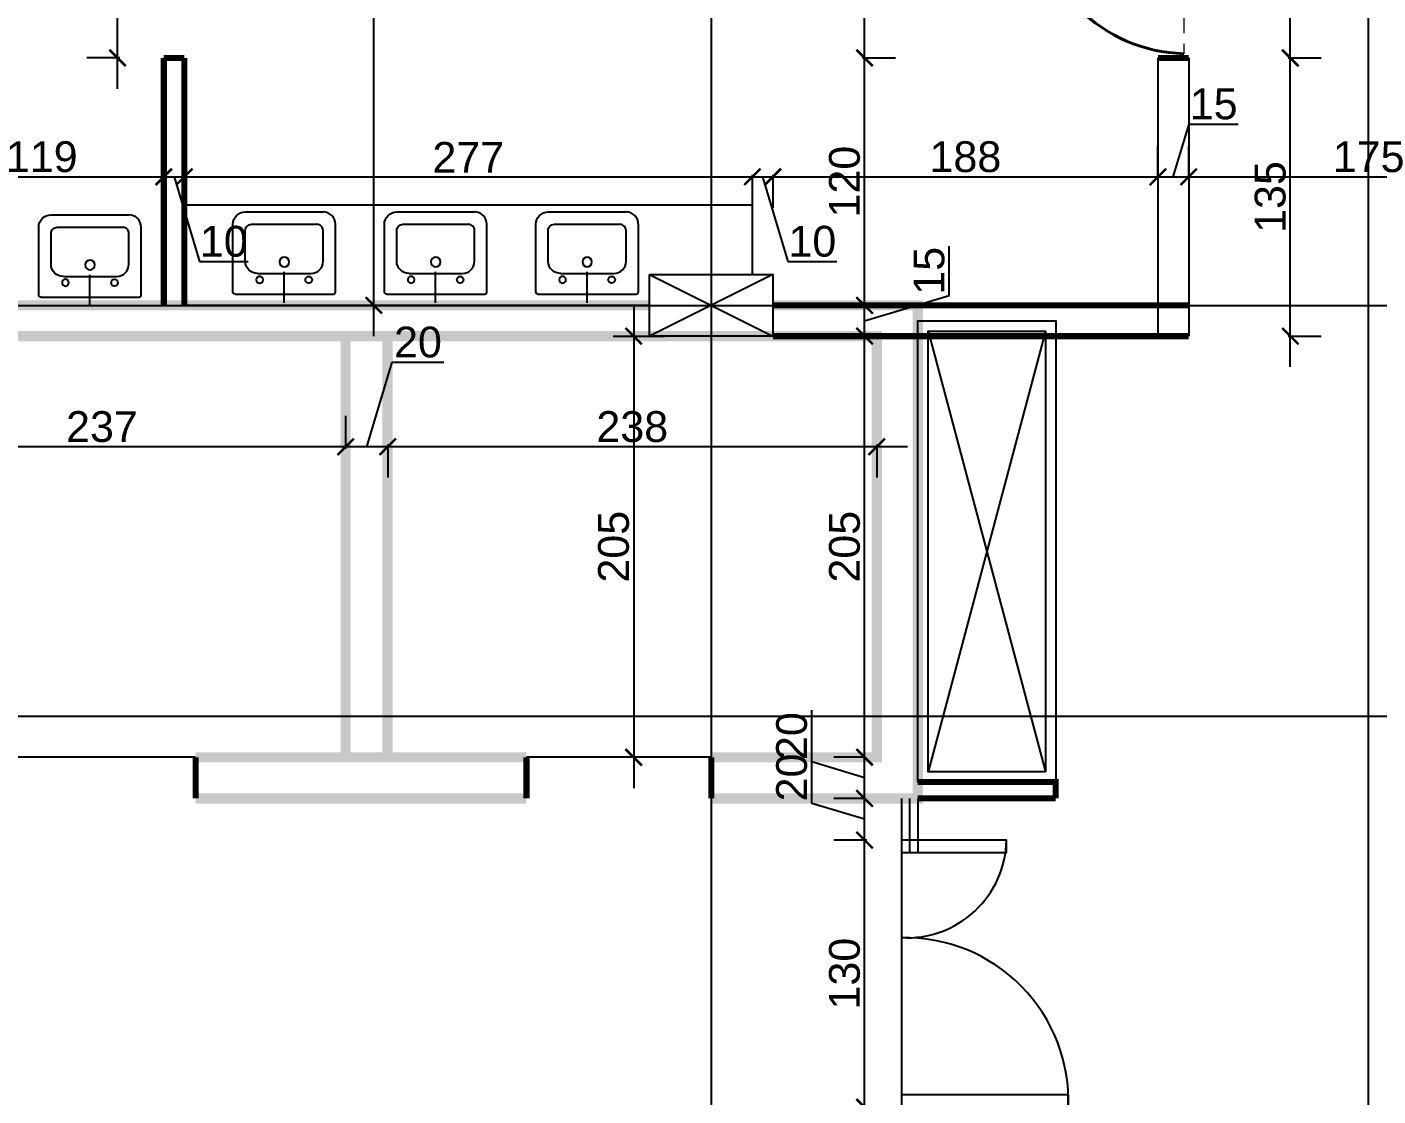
# Model space of a CAD drawing. Extents: x 250879 to 348495, y -51522 to -9360.
# Drawn here: x 298919 to 299577, y -42157 to -41636 of the extents above; entities that cross this region are included whole.
import ezdxf

# ---------------------------------------------------------------- set-up
doc = ezdxf.new("R2010")
doc.units = 0
doc.linetypes.add('CENTER', pattern=[50.8, 31.75, -6.35, 6.35, -6.35])
doc.layers.get('0').update_dxf_attribs({"linetype": 'CONTINUOUS'})
doc.layers.get('DEFPOINTS').update_dxf_attribs({"color": 9, "linetype": 'CONTINUOUS'})
for name, color, linetype, lineweight in [('A-Axis', 1, 'CENTER', 9), ('FURN', 126, 'CONTINUOUS', 9), ('SECTION-ar', 131, 'CONTINUOUS', 40)]:
    doc.layers.add(name, color=color, linetype=linetype, lineweight=lineweight)
for name, color, linetype in [('AXIS', 1, 'CONTINUOUS'), ('COLUMN', 5, 'CONTINUOUS'), ('elevat', 4, 'CONTINUOUS'), ('FURNITURE', 4, 'CONTINUOUS'), ('WALL', 7, 'CONTINUOUS')]:
    doc.layers.add(name, color=color, linetype=linetype)
doc.styles.get("Standard").update_dxf_attribs({"font": 'sanss___.ttf', "height": 15})
doc.dimstyles.new('STANDARD$0', dxfattribs={"dimscale": 0, "dimtxt": 12, "dimasz": 8, "dimexe": 15, "dimexo": 0.0625, "dimgap": 2, "dimtad": 1, "dimdec": 0, "dimzin": 0, "dimdsep": 46, "dimtxsty": 'Standard', "dimblk1": 'ARCHTICK', "dimblk2": 'ARCHTICK', "dimsah": 1, "dimcen": 0.09, "dimdle": 15, "dimclrd": 3, "dimclre": 3, "dimclrt": 3, "dimazin": 0, "dimtfac": 1, "dimtdec": 0, "dimtofl": 0, "dimtmove": 1, "dimatfit": 3, "dimldrblk": 'ARCHTICK', "dimfxl": 1.0455, "dimfxlon": 1, "dimtolj": 1, "dimtzin": 0, "dimarcsym": 0})

# ---------------------------------------------------------------- blocks, each defined once
blk = doc.blocks.new('_ARCHTICK')
at = {"color": 0, "linetype": 'ByBlock', "const_width": 0.15}
blk.add_lwpolyline([(-0.5, -0.5), (0.5, 0.5)], dxfattribs=at)
blk = doc.blocks.new('*D1675')
at = {"layer": 'DEFPOINTS', "color": 0, "linetype": 'Continuous', "ltscale": 3, "transparency": 16777216}
for p in [(299204.69, -41787), (299214.74, -41992.08), (299231.8, -41992.08)]:
    blk.add_point(p, dxfattribs=at)
at = {"layer": 'WALL', "color": 3, "linetype": 'Continuous', "lineweight": -2, "ltscale": 3, "transparency": 16777216}
for p, q in [((299214.74, -41772), (299214.74, -42007.08)), ((299204.75, -41787), (299229.74, -41787)), ((299224.74, -41992.08), (299199.74, -41992.08))]:
    blk.add_line(p, q, dxfattribs=at)
at = {"layer": 'WALL', "color": 3, "linetype": 'Continuous', "lineweight": -2, "ltscale": 3, "transparency": 16777216, "xscale": 8, "yscale": 8, "zscale": 8}
for p, rotation in [((299214.74, -41787), 90), ((299214.74, -41992.08), 270)]:
    blk.add_blockref('_ARCHTICK', p, dxfattribs=dict(at, rotation=rotation))
at = {"layer": 'WALL', "color": 3, "linetype": 'Continuous', "ltscale": 3, "transparency": 16777216, "insert": (299205.01, -41889.54), "char_height": 15, "attachment_point": 5, "rotation": 90}
blk.add_mtext('\\A1;205', dxfattribs=at)
blk = doc.blocks.new('COLUMN')
at = {"layer": 'AXIS'}
for p, q in [((236924.7, -9644.26), (236984.7, -9674.26)), ((236984.7, -9644.26), (236924.7, -9674.26))]:
    blk.add_line(p, q, dxfattribs=at)
at = {"layer": 'COLUMN'}
blk.add_lwpolyline([(236924.7, -9644.26), (236984.7, -9644.26), (236984.7, -9674.26), (236924.7, -9674.26)], close=True, dxfattribs=at)
blk = doc.blocks.new('*D1676')
at = {"layer": 'DEFPOINTS', "color": 0, "linetype": 'Continuous', "transparency": 16777216}
for p in [(299086.58, -42012.08), (298864.17, -42274.32), (298864.17, -42274.32)]:
    blk.add_point(p, dxfattribs=at)
at = {"layer": 'WALL', "color": 3, "linetype": 'Continuous', "lineweight": -2, "transparency": 16777216}
for p, q in [((298864.17, -41997.08), (298864.17, -42289.32)), ((298865.22, -42012.08), (298849.17, -42012.08)), ((298864.17, -42274.32), (298849.17, -42274.32))]:
    blk.add_line(p, q, dxfattribs=at)
at = {"layer": 'WALL', "color": 3, "linetype": 'Continuous', "lineweight": -2, "transparency": 16777216, "xscale": 8, "yscale": 8, "zscale": 8}
for p, rotation in [((298864.17, -42012.08), 90), ((298864.17, -42274.32), 270)]:
    blk.add_blockref('_ARCHTICK', p, dxfattribs=dict(at, rotation=rotation))
at = {"layer": 'WALL', "color": 3, "linetype": 'Continuous', "transparency": 16777216, "insert": (298854.44, -42143.2), "char_height": 15, "attachment_point": 5, "rotation": 90}
blk.add_mtext('\\A1;262', dxfattribs=at)
blk = doc.blocks.new('*D1677')
at = {"layer": 'DEFPOINTS', "color": 0, "linetype": 'Continuous', "transparency": 16777216}
for p in [(299094.98, -41835.06), (299333.12, -41835.06), (299094.98, -41840.88)]:
    blk.add_point(p, dxfattribs=at)
at = {"layer": 'WALL', "color": 3, "linetype": 'Continuous', "lineweight": -2, "transparency": 16777216}
for p, q in [((299348.12, -41840.88), (299079.98, -41840.88)), ((299094.98, -41839.83), (299094.98, -41855.88)), ((299333.12, -41839.83), (299333.12, -41855.88))]:
    blk.add_line(p, q, dxfattribs=at)
at = {"layer": 'WALL', "color": 3, "linetype": 'Continuous', "lineweight": -2, "transparency": 16777216, "xscale": 8, "yscale": 8, "zscale": 8, "rotation": 180}
blk.add_blockref('_ARCHTICK', (299094.98, -41840.88), dxfattribs=at)
at = {"layer": 'WALL', "color": 3, "linetype": 'Continuous', "lineweight": -2, "transparency": 16777216, "xscale": 8, "yscale": 8, "zscale": 8}
blk.add_blockref('_ARCHTICK', (299333.12, -41840.88), dxfattribs=at)
at = {"layer": 'WALL', "color": 3, "linetype": 'Continuous', "transparency": 16777216, "insert": (299214.05, -41831.14), "char_height": 15, "attachment_point": 5}
blk.add_mtext('\\A1;238', dxfattribs=at)
blk = doc.blocks.new('*D1678')
at = {"layer": 'DEFPOINTS', "color": 0, "linetype": 'Continuous', "transparency": 16777216}
for p in [(299094.98, -41835.06), (299074.49, -41840.88), (299074.49, -41861.36)]:
    blk.add_point(p, dxfattribs=at)
at = {"layer": 'WALL', "color": 3, "linetype": 'Continuous', "lineweight": -2, "transparency": 16777216}
for p, q in [((299084.74, -41840.88), (299097.09, -41799.7)), ((299097.09, -41799.7), (299122.28, -41799.7)), ((299074.49, -41841.92), (299074.49, -41825.88)), ((299109.98, -41840.88), (299059.49, -41840.88)), ((299094.98, -41839.83), (299094.98, -41855.88))]:
    blk.add_line(p, q, dxfattribs=at)
at = {"layer": 'WALL', "color": 3, "linetype": 'Continuous', "lineweight": -2, "transparency": 16777216, "xscale": 8, "yscale": 8, "zscale": 8, "rotation": 180}
blk.add_blockref('_ARCHTICK', (299074.49, -41840.88), dxfattribs=at)
at = {"layer": 'WALL', "color": 3, "linetype": 'Continuous', "lineweight": -2, "transparency": 16777216, "xscale": 8, "yscale": 8, "zscale": 8}
blk.add_blockref('_ARCHTICK', (299094.98, -41840.88), dxfattribs=at)
at = {"layer": 'WALL', "color": 3, "linetype": 'Continuous', "transparency": 16777216, "insert": (299109.69, -41789.97), "char_height": 15, "attachment_point": 5}
blk.add_mtext('\\A1;20', dxfattribs=at)
blk = doc.blocks.new('*D1679')
at = {"layer": 'DEFPOINTS', "color": 0, "linetype": 'Continuous', "transparency": 16777216}
for p in [(298837.05, -41840.88), (298837.05, -41846.66), (299074.49, -41861.36)]:
    blk.add_point(p, dxfattribs=at)
at = {"layer": 'WALL', "color": 3, "linetype": 'Continuous', "lineweight": -2, "transparency": 16777216}
for p, q in [((298837.05, -41841.92), (298837.05, -41825.88)), ((299074.49, -41841.92), (299074.49, -41825.88)), ((299089.49, -41840.88), (298822.05, -41840.88))]:
    blk.add_line(p, q, dxfattribs=at)
at = {"layer": 'WALL', "color": 3, "linetype": 'Continuous', "lineweight": -2, "transparency": 16777216, "xscale": 8, "yscale": 8, "zscale": 8, "rotation": 180}
blk.add_blockref('_ARCHTICK', (298837.05, -41840.88), dxfattribs=at)
at = {"layer": 'WALL', "color": 3, "linetype": 'Continuous', "lineweight": -2, "transparency": 16777216, "xscale": 8, "yscale": 8, "zscale": 8}
blk.add_blockref('_ARCHTICK', (299074.49, -41840.88), dxfattribs=at)
at = {"layer": 'WALL', "color": 3, "linetype": 'Continuous', "transparency": 16777216, "insert": (298955.77, -41831.14), "char_height": 15, "attachment_point": 5}
blk.add_mtext('\\A1;237', dxfattribs=at)
blk = doc.blocks.new('hg')
at = {"layer": 'elevat'}
for p, q in [((91202.32, 75504.43), (91202.32, 75489.24)), ((91177.36, 75499.14), (91177.36, 75466.14)), ((91226.27, 75500.14), (91178.36, 75500.14)), ((91227.27, 75499.14), (91227.27, 75466.14)), ((91215.27, 75490.14), (91189.36, 75490.14)), ((91183.36, 75484.14), (91183.36, 75469.14)), ((91221.27, 75484.14), (91221.27, 75469.14)), ((91218.27, 75466.14), (91186.36, 75466.14)), ((91221.27, 75460.14), (91183.36, 75460.14))]:
    blk.add_line(p, q, dxfattribs=at)
for centre, major_axis, start_param, end_param in [((91178.36, 75499.14), (0.707, 0.707), 0.785398, 2.356194), ((91190.36, 75493.14), (-1.16, -1.16), 3.141593, 9.424778), ((91189.36, 75484.14), (-4.24, 4.24), -0.785398, 0.785398), ((91186.36, 75469.14), (2.12, 2.12), 2.356194, 3.926991), ((91183.36, 75466.14), (4.24, 4.24), 2.356194, 3.926991)]:
    blk.add_ellipse(centre, major_axis=major_axis, ratio=1, start_param=start_param, end_param=end_param, dxfattribs=at)
at = {"layer": 'elevat', "extrusion": (0, 0, -1)}
for centre, major_axis, start_param, end_param in [((91214.27, 75493.14), (-1.16, -1.16), 4.712389, 10.995574), ((91226.27, 75499.14), (-0.707, 0.707), 0.785398, 2.356194), ((91215.27, 75484.14), (4.24, 4.24), -0.785398, 0.785398), ((91202.27, 75484.49), (-1.65, -1.65), 4.712389, 10.995574), ((91218.27, 75469.14), (-2.12, 2.12), 2.356194, 3.926991), ((91221.27, 75466.14), (-4.24, 4.24), 2.356194, 3.926991)]:
    blk.add_ellipse(centre, major_axis=major_axis, ratio=1, start_param=start_param, end_param=end_param, dxfattribs=at)
blk = doc.blocks.new('*D1826')
at = {"layer": 'DEFPOINTS', "color": 0, "linetype": 'Continuous', "transparency": 16777216}
for p in [(299327.2, -42162.46), (299345.12, -42162.46), (299320.94, -42274.32)]:
    blk.add_point(p, dxfattribs=at)
at = {"layer": 'WALL', "color": 3, "linetype": 'Continuous', "lineweight": -2, "transparency": 16777216}
for p, q in [((299327.2, -42289.32), (299327.2, -42147.46)), ((299328.24, -42162.46), (299312.2, -42162.46)), ((299326.15, -42274.32), (299342.2, -42274.32))]:
    blk.add_line(p, q, dxfattribs=at)
at = {"layer": 'WALL', "color": 3, "linetype": 'Continuous', "lineweight": -2, "transparency": 16777216, "xscale": 8, "yscale": 8, "zscale": 8}
for p, rotation in [((299327.2, -42162.46), 90), ((299327.2, -42274.32), 270)]:
    blk.add_blockref('_ARCHTICK', p, dxfattribs=dict(at, rotation=rotation))
at = {"layer": 'WALL', "color": 3, "linetype": 'Continuous', "transparency": 16777216, "insert": (299317.7, -42218.39), "char_height": 15, "attachment_point": 5, "rotation": 90}
blk.add_mtext('\\A1;112', dxfattribs=at)
blk = doc.blocks.new('*D1827')
at = {"layer": 'DEFPOINTS', "color": 0, "linetype": 'Continuous', "transparency": 16777216}
for p in [(299327.2, -42032.37), (299345.12, -42032.37), (299345.12, -42162.46)]:
    blk.add_point(p, dxfattribs=at)
at = {"layer": 'WALL', "color": 3, "linetype": 'Continuous', "lineweight": -2, "transparency": 16777216}
for p, q in [((299327.2, -42177.46), (299327.2, -42017.37)), ((299328.24, -42032.37), (299312.2, -42032.37)), ((299328.24, -42162.46), (299312.2, -42162.46))]:
    blk.add_line(p, q, dxfattribs=at)
at = {"layer": 'WALL', "color": 3, "linetype": 'Continuous', "lineweight": -2, "transparency": 16777216, "xscale": 8, "yscale": 8, "zscale": 8}
for p, rotation in [((299327.2, -42032.37), 90), ((299327.2, -42162.46), 270)]:
    blk.add_blockref('_ARCHTICK', p, dxfattribs=dict(at, rotation=rotation))
at = {"layer": 'WALL', "color": 3, "linetype": 'Continuous', "transparency": 16777216, "insert": (299317.46, -42097.42), "char_height": 15, "attachment_point": 5, "rotation": 90}
blk.add_mtext('\\A1;130', dxfattribs=at)
blk = doc.blocks.new('*D1828')
at = {"layer": 'DEFPOINTS', "color": 0, "linetype": 'Continuous', "transparency": 16777216}
for p in [(299327.2, -42012.08), (299327.54, -42012.08), (299345.12, -42032.37)]:
    blk.add_point(p, dxfattribs=at)
at = {"layer": 'WALL', "color": 3, "linetype": 'Continuous', "lineweight": -2, "transparency": 16777216}
for p, q in [((299301.47, -42014.51), (299301.47, -41989.32)), ((299327.2, -42047.37), (299327.2, -41997.08)), ((299327.2, -42022.23), (299301.47, -42014.51)), ((299327.48, -42012.08), (299312.2, -42012.08)), ((299328.24, -42032.37), (299312.2, -42032.37))]:
    blk.add_line(p, q, dxfattribs=at)
at = {"layer": 'WALL', "color": 3, "linetype": 'Continuous', "lineweight": -2, "transparency": 16777216, "xscale": 8, "yscale": 8, "zscale": 8}
for p, rotation in [((299327.2, -42012.08), 90), ((299327.2, -42032.37), 270)]:
    blk.add_blockref('_ARCHTICK', p, dxfattribs=dict(at, rotation=rotation))
at = {"layer": 'WALL', "color": 3, "linetype": 'Continuous', "transparency": 16777216, "insert": (299291.74, -42001.91), "char_height": 15, "attachment_point": 5, "rotation": 90}
blk.add_mtext('\\A1;20', dxfattribs=at)
blk = doc.blocks.new('*D1829')
at = {"layer": 'DEFPOINTS', "color": 0, "linetype": 'Continuous', "transparency": 16777216}
for p in [(299327.2, -41992.08), (299327.54, -41992.08), (299327.54, -42012.08)]:
    blk.add_point(p, dxfattribs=at)
at = {"layer": 'WALL', "color": 3, "linetype": 'Continuous', "lineweight": -2, "transparency": 16777216}
for p, q in [((299301.47, -41994.36), (299301.47, -41969.17)), ((299327.2, -42027.08), (299327.2, -41977.08)), ((299327.2, -42002.08), (299301.47, -41994.36)), ((299327.48, -41992.08), (299312.2, -41992.08)), ((299327.48, -42012.08), (299312.2, -42012.08))]:
    blk.add_line(p, q, dxfattribs=at)
at = {"layer": 'WALL', "color": 3, "linetype": 'Continuous', "lineweight": -2, "transparency": 16777216, "xscale": 8, "yscale": 8, "zscale": 8}
for p, rotation in [((299327.2, -41992.08), 90), ((299327.2, -42012.08), 270)]:
    blk.add_blockref('_ARCHTICK', p, dxfattribs=dict(at, rotation=rotation))
at = {"layer": 'WALL', "color": 3, "linetype": 'Continuous', "transparency": 16777216, "insert": (299291.74, -41981.77), "char_height": 15, "attachment_point": 5, "rotation": 90}
blk.add_mtext('\\A1;20', dxfattribs=at)
blk = doc.blocks.new('*D1830')
at = {"layer": 'DEFPOINTS', "color": 0, "linetype": 'Continuous', "transparency": 16777216}
for p in [(299311.92, -41787), (299327.2, -41787), (299327.54, -41992.08)]:
    blk.add_point(p, dxfattribs=at)
at = {"layer": 'WALL', "color": 3, "linetype": 'Continuous', "lineweight": -2, "transparency": 16777216}
for p, q in [((299327.2, -42007.08), (299327.2, -41772)), ((299326.15, -41787), (299342.2, -41787)), ((299327.48, -41992.08), (299312.2, -41992.08))]:
    blk.add_line(p, q, dxfattribs=at)
at = {"layer": 'WALL', "color": 3, "linetype": 'Continuous', "lineweight": -2, "transparency": 16777216, "xscale": 8, "yscale": 8, "zscale": 8}
for p, rotation in [((299327.2, -41787), 90), ((299327.2, -41992.08), 270)]:
    blk.add_blockref('_ARCHTICK', p, dxfattribs=dict(at, rotation=rotation))
at = {"layer": 'WALL', "color": 3, "linetype": 'Continuous', "transparency": 16777216, "insert": (299317.47, -41889.54), "char_height": 15, "attachment_point": 5, "rotation": 90}
blk.add_mtext('\\A1;205', dxfattribs=at)
blk = doc.blocks.new('*D1831')
at = {"layer": 'DEFPOINTS', "color": 0, "linetype": 'Continuous', "transparency": 16777216}
for p in [(299311.92, -41772), (299327.2, -41772), (299311.92, -41787)]:
    blk.add_point(p, dxfattribs=at)
at = {"layer": 'WALL', "color": 3, "linetype": 'Continuous', "lineweight": -2, "transparency": 16777216}
for p, q in [((299368.37, -41767.14), (299368.37, -41743.23)), ((299327.2, -41802), (299327.2, -41757)), ((299326.15, -41772), (299342.2, -41772)), ((299327.2, -41779.5), (299368.37, -41767.14)), ((299326.15, -41787), (299342.2, -41787))]:
    blk.add_line(p, q, dxfattribs=at)
at = {"layer": 'WALL', "color": 3, "linetype": 'Continuous', "lineweight": -2, "transparency": 16777216, "xscale": 8, "yscale": 8, "zscale": 8}
for p, rotation in [((299327.2, -41772), 90), ((299327.2, -41787), 270)]:
    blk.add_blockref('_ARCHTICK', p, dxfattribs=dict(at, rotation=rotation))
at = {"layer": 'WALL', "color": 3, "linetype": 'Continuous', "transparency": 16777216, "insert": (299358.65, -41755.19), "char_height": 15, "attachment_point": 5, "rotation": 90}
blk.add_mtext('\\A1;15', dxfattribs=at)
blk = doc.blocks.new('*D1832')
at = {"layer": 'DEFPOINTS', "color": 0, "linetype": 'Continuous', "transparency": 16777216}
for p in [(299282.53, -41651.53), (299327.2, -41651.53), (299311.92, -41772)]:
    blk.add_point(p, dxfattribs=at)
at = {"layer": 'WALL', "color": 3, "linetype": 'Continuous', "lineweight": -2, "transparency": 16777216}
for p, q in [((299327.2, -41787), (299327.2, -41636.53)), ((299326.15, -41651.53), (299342.2, -41651.53)), ((299326.15, -41772), (299342.2, -41772))]:
    blk.add_line(p, q, dxfattribs=at)
at = {"layer": 'WALL', "color": 3, "linetype": 'Continuous', "lineweight": -2, "transparency": 16777216, "xscale": 8, "yscale": 8, "zscale": 8}
for p, rotation in [((299327.2, -41651.53), 90), ((299327.2, -41772), 270)]:
    blk.add_blockref('_ARCHTICK', p, dxfattribs=dict(at, rotation=rotation))
at = {"layer": 'WALL', "color": 3, "linetype": 'Continuous', "transparency": 16777216, "insert": (299317.47, -41711.76), "char_height": 15, "attachment_point": 5, "rotation": 90}
blk.add_mtext('\\A1;120', dxfattribs=at)
blk = doc.blocks.new('*D1833')
at = {"layer": 'DEFPOINTS', "color": 0, "linetype": 'Continuous', "transparency": 16777216}
for p in [(299282.53, -41571.53), (299327.2, -41571.53), (299282.53, -41651.53)]:
    blk.add_point(p, dxfattribs=at)
at = {"layer": 'WALL', "color": 3, "linetype": 'Continuous', "lineweight": -2, "transparency": 16777216}
for p, q in [((299327.2, -41666.53), (299327.2, -41556.53)), ((299326.15, -41571.53), (299342.2, -41571.53)), ((299326.15, -41651.53), (299342.2, -41651.53))]:
    blk.add_line(p, q, dxfattribs=at)
at = {"layer": 'WALL', "color": 3, "linetype": 'Continuous', "lineweight": -2, "transparency": 16777216, "xscale": 8, "yscale": 8, "zscale": 8}
for p, rotation in [((299327.2, -41571.53), 90), ((299327.2, -41651.53), 270)]:
    blk.add_blockref('_ARCHTICK', p, dxfattribs=dict(at, rotation=rotation))
at = {"layer": 'WALL', "color": 3, "linetype": 'Continuous', "transparency": 16777216, "insert": (299317.47, -41611.53), "char_height": 15, "attachment_point": 5, "rotation": 90}
blk.add_mtext('\\A1;80', dxfattribs=at)
blk = doc.blocks.new('*D1869')
at = {"layer": 'DEFPOINTS', "color": 0, "linetype": 'Continuous', "transparency": 16777216}
for p in [(298985.89, -41693.05), (298985.89, -41709.44), (298867.03, -41740.08)]:
    blk.add_point(p, dxfattribs=at)
at = {"layer": 'WALL', "color": 3, "linetype": 'Continuous', "lineweight": -2, "transparency": 16777216}
for p, q in [((298867.03, -41710.48), (298867.03, -41694.44)), ((298852.03, -41709.44), (299000.89, -41709.44)), ((298985.89, -41708.39), (298985.89, -41724.44))]:
    blk.add_line(p, q, dxfattribs=at)
at = {"layer": 'WALL', "color": 3, "linetype": 'Continuous', "lineweight": -2, "transparency": 16777216, "xscale": 8, "yscale": 8, "zscale": 8, "rotation": 180}
blk.add_blockref('_ARCHTICK', (298867.03, -41709.44), dxfattribs=at)
at = {"layer": 'WALL', "color": 3, "linetype": 'Continuous', "lineweight": -2, "transparency": 16777216, "xscale": 8, "yscale": 8, "zscale": 8}
blk.add_blockref('_ARCHTICK', (298985.89, -41709.44), dxfattribs=at)
at = {"layer": 'WALL', "color": 3, "linetype": 'Continuous', "transparency": 16777216, "insert": (298926.46, -41699.71), "char_height": 15, "attachment_point": 5}
blk.add_mtext('\\A1;119', dxfattribs=at)
blk = doc.blocks.new('*D1870')
at = {"layer": 'DEFPOINTS', "color": 0, "linetype": 'Continuous', "transparency": 16777216}
for p in [(298985.89, -41693.05), (298995.89, -41693.05), (298995.89, -41709.44)]:
    blk.add_point(p, dxfattribs=at)
at = {"layer": 'WALL', "color": 3, "linetype": 'Continuous', "lineweight": -2, "transparency": 16777216}
for p, q in [((298970.89, -41709.44), (299010.89, -41709.44)), ((298985.89, -41708.39), (298985.89, -41724.44)), ((298990.89, -41709.44), (299003.24, -41750.62)), ((298995.89, -41708.39), (298995.89, -41724.44)), ((299003.24, -41750.62), (299027.01, -41750.62))]:
    blk.add_line(p, q, dxfattribs=at)
at = {"layer": 'WALL', "color": 3, "linetype": 'Continuous', "lineweight": -2, "transparency": 16777216, "xscale": 8, "yscale": 8, "zscale": 8, "rotation": 180}
blk.add_blockref('_ARCHTICK', (298985.89, -41709.44), dxfattribs=at)
at = {"layer": 'WALL', "color": 3, "linetype": 'Continuous', "lineweight": -2, "transparency": 16777216, "xscale": 8, "yscale": 8, "zscale": 8}
blk.add_blockref('_ARCHTICK', (298995.89, -41709.44), dxfattribs=at)
at = {"layer": 'WALL', "color": 3, "linetype": 'Continuous', "transparency": 16777216, "insert": (299015.13, -41740.89), "char_height": 15, "attachment_point": 5}
blk.add_mtext('\\A1;10', dxfattribs=at)
blk = doc.blocks.new('*D1871')
at = {"layer": 'DEFPOINTS', "color": 0, "linetype": 'Continuous', "transparency": 16777216}
for p in [(298995.89, -41693.05), (299272.53, -41701.98), (299272.53, -41709.44)]:
    blk.add_point(p, dxfattribs=at)
at = {"layer": 'WALL', "color": 3, "linetype": 'Continuous', "lineweight": -2, "transparency": 16777216}
for p, q in [((298980.89, -41709.44), (299287.53, -41709.44)), ((298995.89, -41708.39), (298995.89, -41724.44)), ((299272.53, -41708.39), (299272.53, -41724.44))]:
    blk.add_line(p, q, dxfattribs=at)
at = {"layer": 'WALL', "color": 3, "linetype": 'Continuous', "lineweight": -2, "transparency": 16777216, "xscale": 8, "yscale": 8, "zscale": 8, "rotation": 180}
blk.add_blockref('_ARCHTICK', (298995.89, -41709.44), dxfattribs=at)
at = {"layer": 'WALL', "color": 3, "linetype": 'Continuous', "lineweight": -2, "transparency": 16777216, "xscale": 8, "yscale": 8, "zscale": 8}
blk.add_blockref('_ARCHTICK', (299272.53, -41709.44), dxfattribs=at)
at = {"layer": 'WALL', "color": 3, "linetype": 'Continuous', "transparency": 16777216, "insert": (299134.21, -41699.94), "char_height": 15, "attachment_point": 5}
blk.add_mtext('\\A1;277', dxfattribs=at)
blk = doc.blocks.new('*D1872')
at = {"layer": 'DEFPOINTS', "color": 0, "linetype": 'Continuous', "transparency": 16777216}
for p in [(299272.53, -41701.98), (299282.53, -41701.98), (299282.53, -41709.44)]:
    blk.add_point(p, dxfattribs=at)
at = {"layer": 'WALL', "color": 3, "linetype": 'Continuous', "lineweight": -2, "transparency": 16777216}
for p, q in [((299257.53, -41709.44), (299297.53, -41709.44)), ((299272.53, -41708.39), (299272.53, -41724.44)), ((299277.53, -41709.44), (299289.88, -41750.62)), ((299282.53, -41708.39), (299282.53, -41724.44)), ((299289.88, -41750.62), (299313.66, -41750.62))]:
    blk.add_line(p, q, dxfattribs=at)
at = {"layer": 'WALL', "color": 3, "linetype": 'Continuous', "lineweight": -2, "transparency": 16777216, "xscale": 8, "yscale": 8, "zscale": 8, "rotation": 180}
blk.add_blockref('_ARCHTICK', (299272.53, -41709.44), dxfattribs=at)
at = {"layer": 'WALL', "color": 3, "linetype": 'Continuous', "lineweight": -2, "transparency": 16777216, "xscale": 8, "yscale": 8, "zscale": 8}
blk.add_blockref('_ARCHTICK', (299282.53, -41709.44), dxfattribs=at)
at = {"layer": 'WALL', "color": 3, "linetype": 'Continuous', "transparency": 16777216, "insert": (299301.77, -41740.89), "char_height": 15, "attachment_point": 5}
blk.add_mtext('\\A1;10', dxfattribs=at)
blk = doc.blocks.new('*D1873')
at = {"layer": 'DEFPOINTS', "color": 0, "linetype": 'Continuous', "transparency": 16777216}
for p in [(299282.53, -41701.98), (299470.05, -41709.44), (299470.05, -41736.47)]:
    blk.add_point(p, dxfattribs=at)
at = {"layer": 'WALL', "color": 3, "linetype": 'Continuous', "lineweight": -2, "transparency": 16777216}
for p, q in [((299470.05, -41710.48), (299470.05, -41694.44)), ((299267.53, -41709.44), (299485.05, -41709.44)), ((299282.53, -41708.39), (299282.53, -41724.44))]:
    blk.add_line(p, q, dxfattribs=at)
at = {"layer": 'WALL', "color": 3, "linetype": 'Continuous', "lineweight": -2, "transparency": 16777216, "xscale": 8, "yscale": 8, "zscale": 8, "rotation": 180}
blk.add_blockref('_ARCHTICK', (299282.53, -41709.44), dxfattribs=at)
at = {"layer": 'WALL', "color": 3, "linetype": 'Continuous', "lineweight": -2, "transparency": 16777216, "xscale": 8, "yscale": 8, "zscale": 8}
blk.add_blockref('_ARCHTICK', (299470.05, -41709.44), dxfattribs=at)
at = {"layer": 'WALL', "color": 3, "linetype": 'Continuous', "transparency": 16777216, "insert": (299376.29, -41699.71), "char_height": 15, "attachment_point": 5}
blk.add_mtext('\\A1;188', dxfattribs=at)
blk = doc.blocks.new('*D1874')
at = {"layer": 'DEFPOINTS', "color": 0, "linetype": 'Continuous', "transparency": 16777216}
for p in [(299485.05, -41709.44), (299470.05, -41736.47), (299485.05, -41736.47)]:
    blk.add_point(p, dxfattribs=at)
at = {"layer": 'WALL', "color": 3, "linetype": 'Continuous', "lineweight": -2, "transparency": 16777216}
for p, q in [((299477.55, -41709.44), (299485.27, -41683.71)), ((299485.27, -41683.71), (299509.19, -41683.71)), ((299470.05, -41710.48), (299470.05, -41694.44)), ((299485.05, -41710.48), (299485.05, -41694.44)), ((299455.05, -41709.44), (299500.05, -41709.44))]:
    blk.add_line(p, q, dxfattribs=at)
at = {"layer": 'WALL', "color": 3, "linetype": 'Continuous', "lineweight": -2, "transparency": 16777216, "xscale": 8, "yscale": 8, "zscale": 8, "rotation": 180}
blk.add_blockref('_ARCHTICK', (299470.05, -41709.44), dxfattribs=at)
at = {"layer": 'WALL', "color": 3, "linetype": 'Continuous', "lineweight": -2, "transparency": 16777216, "xscale": 8, "yscale": 8, "zscale": 8}
blk.add_blockref('_ARCHTICK', (299485.05, -41709.44), dxfattribs=at)
at = {"layer": 'WALL', "color": 3, "linetype": 'Continuous', "transparency": 16777216, "insert": (299497.23, -41673.99), "char_height": 15, "attachment_point": 5}
blk.add_mtext('\\A1;15', dxfattribs=at)
blk = doc.blocks.new('*D1875')
at = {"layer": 'DEFPOINTS', "color": 0, "linetype": 'Continuous', "transparency": 16777216}
for p in [(299660.33, -41709.44), (299660.33, -41720.28), (299485.05, -41736.47)]:
    blk.add_point(p, dxfattribs=at)
at = {"layer": 'WALL', "color": 3, "linetype": 'Continuous', "lineweight": -2, "transparency": 16777216}
for p, q in [((299485.05, -41710.48), (299485.05, -41694.44)), ((299660.33, -41710.48), (299660.33, -41694.44)), ((299470.05, -41709.44), (299675.33, -41709.44))]:
    blk.add_line(p, q, dxfattribs=at)
at = {"layer": 'WALL', "color": 3, "linetype": 'Continuous', "lineweight": -2, "transparency": 16777216, "xscale": 8, "yscale": 8, "zscale": 8, "rotation": 180}
blk.add_blockref('_ARCHTICK', (299485.05, -41709.44), dxfattribs=at)
at = {"layer": 'WALL', "color": 3, "linetype": 'Continuous', "lineweight": -2, "transparency": 16777216, "xscale": 8, "yscale": 8, "zscale": 8}
blk.add_blockref('_ARCHTICK', (299660.33, -41709.44), dxfattribs=at)
at = {"layer": 'WALL', "color": 3, "linetype": 'Continuous', "transparency": 16777216, "insert": (299572.69, -41699.71), "char_height": 15, "attachment_point": 5}
blk.add_mtext('\\A1;175', dxfattribs=at)
blk = doc.blocks.new('*D1902')
at = {"layer": 'DEFPOINTS', "color": 0, "linetype": 'Continuous', "transparency": 16777216}
for p in [(299485.05, -41651.53), (299534.55, -41651.53), (299485.05, -41787)]:
    blk.add_point(p, dxfattribs=at)
at = {"layer": 'WALL', "color": 3, "linetype": 'Continuous', "lineweight": -2, "transparency": 16777216}
for p, q in [((299534.55, -41802), (299534.55, -41636.53)), ((299533.51, -41651.53), (299549.55, -41651.53)), ((299533.51, -41787), (299549.55, -41787))]:
    blk.add_line(p, q, dxfattribs=at)
at = {"layer": 'WALL', "color": 3, "linetype": 'Continuous', "lineweight": -2, "transparency": 16777216, "xscale": 8, "yscale": 8, "zscale": 8}
for p, rotation in [((299534.55, -41651.53), 90), ((299534.55, -41787), 270)]:
    blk.add_blockref('_ARCHTICK', p, dxfattribs=dict(at, rotation=rotation))
at = {"layer": 'WALL', "color": 3, "linetype": 'Continuous', "transparency": 16777216, "insert": (299524.82, -41719.26), "char_height": 15, "attachment_point": 5, "rotation": 90}
blk.add_mtext('\\A1;135', dxfattribs=at)
blk = doc.blocks.new('*D1903')
at = {"layer": 'DEFPOINTS', "color": 0, "linetype": 'Continuous', "transparency": 16777216}
for p in [(299485.05, -41571.53), (299534.55, -41571.53), (299485.05, -41651.53)]:
    blk.add_point(p, dxfattribs=at)
at = {"layer": 'WALL', "color": 3, "linetype": 'Continuous', "lineweight": -2, "transparency": 16777216}
for p, q in [((299534.55, -41666.53), (299534.55, -41556.53)), ((299533.51, -41571.53), (299549.55, -41571.53)), ((299533.51, -41651.53), (299549.55, -41651.53))]:
    blk.add_line(p, q, dxfattribs=at)
at = {"layer": 'WALL', "color": 3, "linetype": 'Continuous', "lineweight": -2, "transparency": 16777216, "xscale": 8, "yscale": 8, "zscale": 8}
for p, rotation in [((299534.55, -41571.53), 90), ((299534.55, -41651.53), 270)]:
    blk.add_blockref('_ARCHTICK', p, dxfattribs=dict(at, rotation=rotation))
at = {"layer": 'WALL', "color": 3, "linetype": 'Continuous', "transparency": 16777216, "insert": (299524.83, -41611.53), "char_height": 15, "attachment_point": 5, "rotation": 90}
blk.add_mtext('\\A1;80', dxfattribs=at)
blk = doc.blocks.new('D95')
at = {"layer": 'A-Axis'}
blk.add_line((307625.71, -30976.98), (307530.71, -30976.98), dxfattribs=at)
at = {"layer": 'SECTION-ar', "ltscale": 20}
blk.add_lwpolyline([(307625.71, -30976.98), (307620.71, -30976.98), (307620.71, -30884.88), (307625.71, -30884.88)], close=True, dxfattribs=at)
blk.add_arc((307625.64, -30979.72), 94.97, 92.97547, 178.34595, dxfattribs=at)
blk = doc.blocks.new('*D2016')
at = {"layer": 'DEFPOINTS', "color": 0, "linetype": 'Continuous', "transparency": 16777216}
for p in [(298963.38, -41571.53), (298985.89, -41571.53), (298985.89, -41651.53)]:
    blk.add_point(p, dxfattribs=at)
at = {"layer": 'WALL', "color": 3, "linetype": 'Continuous', "lineweight": -2, "transparency": 16777216}
for p, q in [((298963.38, -41666.53), (298963.38, -41556.53)), ((298964.43, -41571.53), (298948.38, -41571.53)), ((298964.43, -41651.53), (298948.38, -41651.53))]:
    blk.add_line(p, q, dxfattribs=at)
at = {"layer": 'WALL', "color": 3, "linetype": 'Continuous', "lineweight": -2, "transparency": 16777216, "xscale": 8, "yscale": 8, "zscale": 8}
for p, rotation in [((298963.38, -41571.53), 90), ((298963.38, -41651.53), 270)]:
    blk.add_blockref('_ARCHTICK', p, dxfattribs=dict(at, rotation=rotation))
at = {"layer": 'WALL', "color": 3, "linetype": 'Continuous', "transparency": 16777216, "insert": (298953.66, -41611.53), "char_height": 15, "attachment_point": 5, "rotation": 90}
blk.add_mtext('\\A1;80', dxfattribs=at)
blk = doc.blocks.new('*D2018')
at = {"layer": 'DEFPOINTS', "color": 0, "linetype": 'Continuous', "transparency": 16777216}
for p in [(299088.17, -41357), (299100.09, -41357), (299082.81, -41772)]:
    blk.add_point(p, dxfattribs=at)
at = {"layer": 'WALL', "color": 3, "linetype": 'Continuous', "lineweight": -2, "transparency": 16777216}
for p, q in [((299088.17, -41787), (299088.17, -41342)), ((299089.21, -41357), (299073.17, -41357)), ((299087.12, -41772), (299103.17, -41772))]:
    blk.add_line(p, q, dxfattribs=at)
at = {"layer": 'WALL', "color": 3, "linetype": 'Continuous', "lineweight": -2, "transparency": 16777216, "xscale": 8, "yscale": 8, "zscale": 8}
for p, rotation in [((299088.17, -41357), 90), ((299088.17, -41772), 270)]:
    blk.add_blockref('_ARCHTICK', p, dxfattribs=dict(at, rotation=rotation))
at = {"layer": 'WALL', "color": 3, "linetype": 'Continuous', "transparency": 16777216, "insert": (299078.44, -41564.5), "char_height": 15, "attachment_point": 5, "rotation": 90}
blk.add_mtext('\\A1;415', dxfattribs=at)

msp = doc.modelspace()

# ---------------------------------------------------------------- linework, layer by layer
at = {"layer": 'AXIS'}
for p, q in [((299252.53082, -39780.65994), (299252.53082, -43810.85677)), ((299572.69028, -43775.49369), (299572.69028, -40045.9819)), ((298452.98226, -41771.99817), (300794.07145, -41771.99817)), ((285747.17429, -41972.08046), (334477.223, -41972.08046)), ((299345.11663, -42038.37288), (299345.11663, -42156.46172))]:
    msp.add_line(p, q, dxfattribs=at)
at = {"layer": 'FURNITURE'}
for p, q in [((299001.38915, -41992.08046), (298911.38915, -41992.08046)), ((299252.53082, -41992.08046), (299162.53082, -41992.08046))]:
    msp.add_line(p, q, dxfattribs=at)
at = {"layer": 'FURNITURE', "ltscale": 3}
msp.add_lwpolyline([(299222.53082, -41771.99817), (298995.88553, -41771.99817), (298995.88553, -41723.0606), (299272.53082, -41723.0606), (299272.53082, -41756.99817)], dxfattribs=at)
at = {"layer": 'FURNITURE'}
for points in [[(299420.29046, -42004.08046), (299353.11663, -42004.08046), (299353.11663, -41779.49817), (299420.29046, -41779.49817)], [(299415.29046, -41999.08046), (299358.11663, -41999.08046), (299358.11663, -41784.49817), (299415.29046, -41784.49817)]]:
    msp.add_lwpolyline(points, close=True, dxfattribs=at)
at = {"layer": 'FURNITURE', "flags": 128}
for points in [[(299345.11663, -42038.37288), (299396.3017, -42038.37288), (299396.3017, -42032.37288), (299345.11663, -42032.37288), (299345.11663, -42038.37288)], [(299345.11663, -42162.46172), (299426.42722, -42162.46172), (299426.42722, -42156.46172), (299345.11663, -42156.46172), (299345.11663, -42162.46172)]]:
    msp.add_lwpolyline(points, dxfattribs=at)
at = {"layer": 'FURNITURE'}
for centre, radius, start, end in [((299347.8436, -42031.50091), 48.46595, 266.77451582, 358.96910927), ((299346.78661, -42159.63347), 79.76088, 357.96791912, 91.19970587)]:
    msp.add_arc(centre, radius, start, end, dxfattribs=at)
at = {"layer": 'WALL', "ltscale": 3}
for p, q in [((299470.05394, -41651.53088), (299470.05394, -41786.99817)), ((299485.05394, -41651.53088), (299485.05394, -41786.99817)), ((298842.05394, -41771.99817), (299222.53082, -41771.99817)), ((298842.05394, -41771.99817), (299222.53082, -41771.99817)), ((299360.11663, -42032.37288), (299345.11663, -42032.37288))]:
    msp.add_line(p, q, dxfattribs=at)
at = {"layer": 'WALL', "linetype": 'Continuous'}
for p, q in [((299415.29046, -41784.49817), (299358.11663, -41999.08046)), ((299358.11663, -41784.49817), (299415.29046, -41999.08046)), ((299345.11663, -42012.08046), (299345.11663, -42038.37288)), ((299349.11663, -42012.08046), (299349.11663, -42038.37288)), ((299353.11663, -42012.08046), (299353.11663, -42038.37288)), ((299349.11663, -42079.90663), (299349.11663, -42079.95013)), ((299353.11663, -42079.67915), (299353.11663, -42080.12417))]:
    msp.add_line(p, q, dxfattribs=at)
at = {"layer": 'WALL', "linetype": 'Continuous', "const_width": 3}
for points in [[(298985.88553, -41651.53088), (298985.88553, -41771.99817)], [(298985.88553, -41651.53088), (298985.88553, -41756.99817)], [(298995.88553, -41651.53088), (298985.88553, -41651.53088)], [(298995.88553, -41651.53088), (298995.88553, -41771.99817)], [(298995.88553, -41651.53088), (298995.88553, -41756.99817)], [(299485.05394, -41651.53088), (299470.05394, -41651.53088)], [(299485.05394, -41651.53088), (299470.05394, -41651.53088)], [(299482.73972, -41651.53088), (299472.73972, -41651.53088)], [(299282.53082, -41771.99817), (299485.05394, -41771.99817)], [(299282.53082, -41786.99817), (299485.05394, -41786.99817)], [(299001.38915, -41992.08046), (299001.38915, -42012.08046)], [(299162.53082, -41992.08046), (299162.53082, -42012.08046)], [(299252.53082, -41992.08046), (299252.53082, -42012.08046)], [(299353.11663, -42012.08046), (299420.29046, -42012.08046)]]:
    msp.add_lwpolyline(points, dxfattribs=at)
at = {"layer": 'WALL', "linetype": 'Continuous', "ltscale": 3, "const_width": 5}
for points in [[(298842.05394, -41771.99817), (299222.53082, -41771.99817)], [(298842.05394, -41771.99817), (299222.53082, -41771.99817)], [(298842.05394, -41771.99817), (299222.53082, -41771.99817)], [(298842.05394, -41771.99817), (299222.53082, -41771.99817)], [(299282.53082, -41771.99817), (299353.11663, -41771.99817), (299353.11663, -42012.08046), (299252.53082, -42012.08046)], [(298837.05394, -41786.99817), (299333.11663, -41786.99817), (299333.11663, -41992.08046), (299252.53082, -41992.08046)], [(299074.48935, -41786.99817), (299074.48935, -41992.08046)], [(299094.89603, -41786.99817), (299094.89603, -41992.08046)], [(299162.53082, -41992.08046), (299001.38915, -41992.08046)], [(299162.53082, -42012.08046), (299001.38915, -42012.08046)]]:
    msp.add_lwpolyline(points, dxfattribs=at)
at = {"layer": 'WALL', "color": 6, "linetype": 'Continuous', "const_width": 3}
for points in [[(299420.29046, -42012.08046), (299420.29046, -42004.08046), (299353.11663, -42004.08046)], [(299412.29046, -42012.08046), (299353.11663, -42012.08046)]]:
    msp.add_lwpolyline(points, dxfattribs=at)

# ---------------------------------------------------------------- block references
at = {"layer": 'FURN', "rotation": 180}
for p in [(390246.85034, 33733.60506), (390394.37405, 33733.60506), (390152.24387, 33732.17717)]:
    msp.add_blockref('hg', p, dxfattribs=at)
at = {"layer": 'FURNITURE', "ltscale": 3, "rotation": 180}
msp.add_blockref('hg', (390320.61219, 33733.60506), dxfattribs=at)
at = {"layer": 'WALL', "linetype": 'Continuous', "xscale": 0.8000000000029104, "yscale": 0.8000000000029104, "zscale": 0.8000000000029104, "rotation": 90}
msp.add_blockref('D95', (274701.15355, -287674.04308), dxfattribs=at)
at = {"layer": 'WALL', "linetype": 'Continuous'}
msp.add_blockref('COLUMN', (62297.83134, -32112.74165), dxfattribs=at)
msp.add_blockref('COLUMN', (62297.83134, -32112.74165), dxfattribs=at)

# ---------------------------------------------------------------- dimensions: what is measured, and where the dimension line sits
for base, p1, p2, picture, middle in [((299088.16781, -41356.99817), (299082.8121, -41771.99817), (299100.08785, -41356.99817), '*D2018', (299078.44148, -41564.49817)), ((298963.38465, -41571.53088), (298985.88553, -41651.53088), (298985.88553, -41571.53088), '*D2016', (298953.65831, -41611.53088)), ((299327.19564, -41571.53088), (299282.53082, -41651.53088), (299282.53082, -41571.53088), '*D1833', (299317.4693, -41611.53088)), ((299534.55462, -41571.53088), (299485.05394, -41651.53088), (299485.05394, -41571.53088), '*D1903', (299524.82829, -41611.53088)), ((299327.19564, -41651.53088), (299311.91962, -41771.99817), (299282.53082, -41651.53088), '*D1832', (299317.4693, -41711.76452)), ((299534.55462, -41651.53088), (299485.05394, -41786.99817), (299485.05394, -41651.53088), '*D1902', (299524.818, -41719.26452)), ((299327.19564, -41771.99817), (299311.91962, -41786.99817), (299311.91962, -41771.99817), '*D1831', (299358.64831, -41765.14446)), ((299327.19564, -41786.99817), (299327.54182, -41992.08046), (299311.91962, -41786.99817), '*D1830', (299317.4693, -41889.53931)), ((299327.19564, -41992.08046), (299327.54182, -42012.08046), (299327.54182, -41992.08046), '*D1829', (299291.74296, -41992.36256)), ((299327.19564, -42012.08046), (299345.11663, -42032.37288), (299327.54182, -42012.08046), '*D1828', (299291.74296, -42012.50877)), ((298864.17374, -42274.32147), (299086.58067, -42012.08046), (298864.17374, -42274.32147), '*D1676', (298854.43712, -42143.20097)), ((299327.19564, -42032.37288), (299345.11663, -42162.46172), (299345.11663, -42032.37288), '*D1827', (299317.45901, -42097.4173)), ((299327.19564, -42162.46172), (299320.94205, -42274.32147), (299345.11663, -42162.46172), '*D1826', (299317.69564, -42218.39159))]:
    dim = msp.add_linear_dim(base=base, p1=p1, p2=p2, angle=90, dimstyle='STANDARD$0', override={"dimscale": 1}, dxfattribs=at)
    dim.commit()
    dim.dimension.update_dxf_attribs({"geometry": picture, "text_midpoint": middle})
for base, p1, p2, picture, middle in [((299485.05394, -41709.43797), (299470.05394, -41736.46782), (299485.05394, -41736.46782), '*D1874', (299487.27184, -41673.9853)), ((298985.88553, -41709.43797), (298867.02714, -41740.0775), (298985.88553, -41693.05), '*D1869', (298926.45633, -41699.71164)), ((298995.88553, -41709.43797), (298985.88553, -41693.05), (298995.88553, -41693.05), '*D1870', (299005.23923, -41740.89065)), ((299272.53082, -41709.43797), (298995.88553, -41693.05), (299272.53082, -41701.97689), '*D1871', (299134.20817, -41699.93797)), ((299470.05394, -41709.43797), (299282.53082, -41701.97689), (299470.05394, -41736.46782), '*D1873', (299376.29238, -41699.71164)), ((299660.32662, -41709.43797), (299485.05394, -41736.46782), (299660.32662, -41720.27851), '*D1875', (299572.69028, -41699.71164)), ((299282.53082, -41709.43797), (299272.53082, -41701.97689), (299282.53082, -41701.97689), '*D1872', (299291.88452, -41740.89065)), ((299074.48935, -41840.87751), (299094.98243, -41835.06326), (299074.48935, -41861.3627), '*D1678', (299099.08959, -41789.97216)), ((298837.05394, -41840.87751), (299074.48935, -41861.3627), (298837.05394, -41846.65548), '*D1679', (298955.77164, -41831.14088)), ((299094.98243, -41840.87751), (299333.11663, -41835.06326), (299094.98243, -41835.06326), '*D1677', (299214.04953, -41831.14088))]:
    dim = msp.add_linear_dim(base=base, p1=p1, p2=p2, dimstyle='STANDARD$0', override={"dimscale": 1}, dxfattribs=at)
    dim.commit()
    dim.dimension.update_dxf_attribs({"geometry": picture, "text_midpoint": middle})
at = {"layer": 'WALL', "linetype": 'Continuous', "ltscale": 3}
dim = msp.add_linear_dim(base=(299214.73767, -41992.08046), p1=(299204.6906, -41786.99817), p2=(299231.79784, -41992.08046), angle=90, dimstyle='STANDARD$0', override={"dimscale": 1, "dimfxl": 10}, dxfattribs=at)
dim.commit()
dim.dimension.update_dxf_attribs({"geometry": '*D1675', "text_midpoint": (299205.01133, -41889.53931)})

doc.saveas('drawing.dxf')
